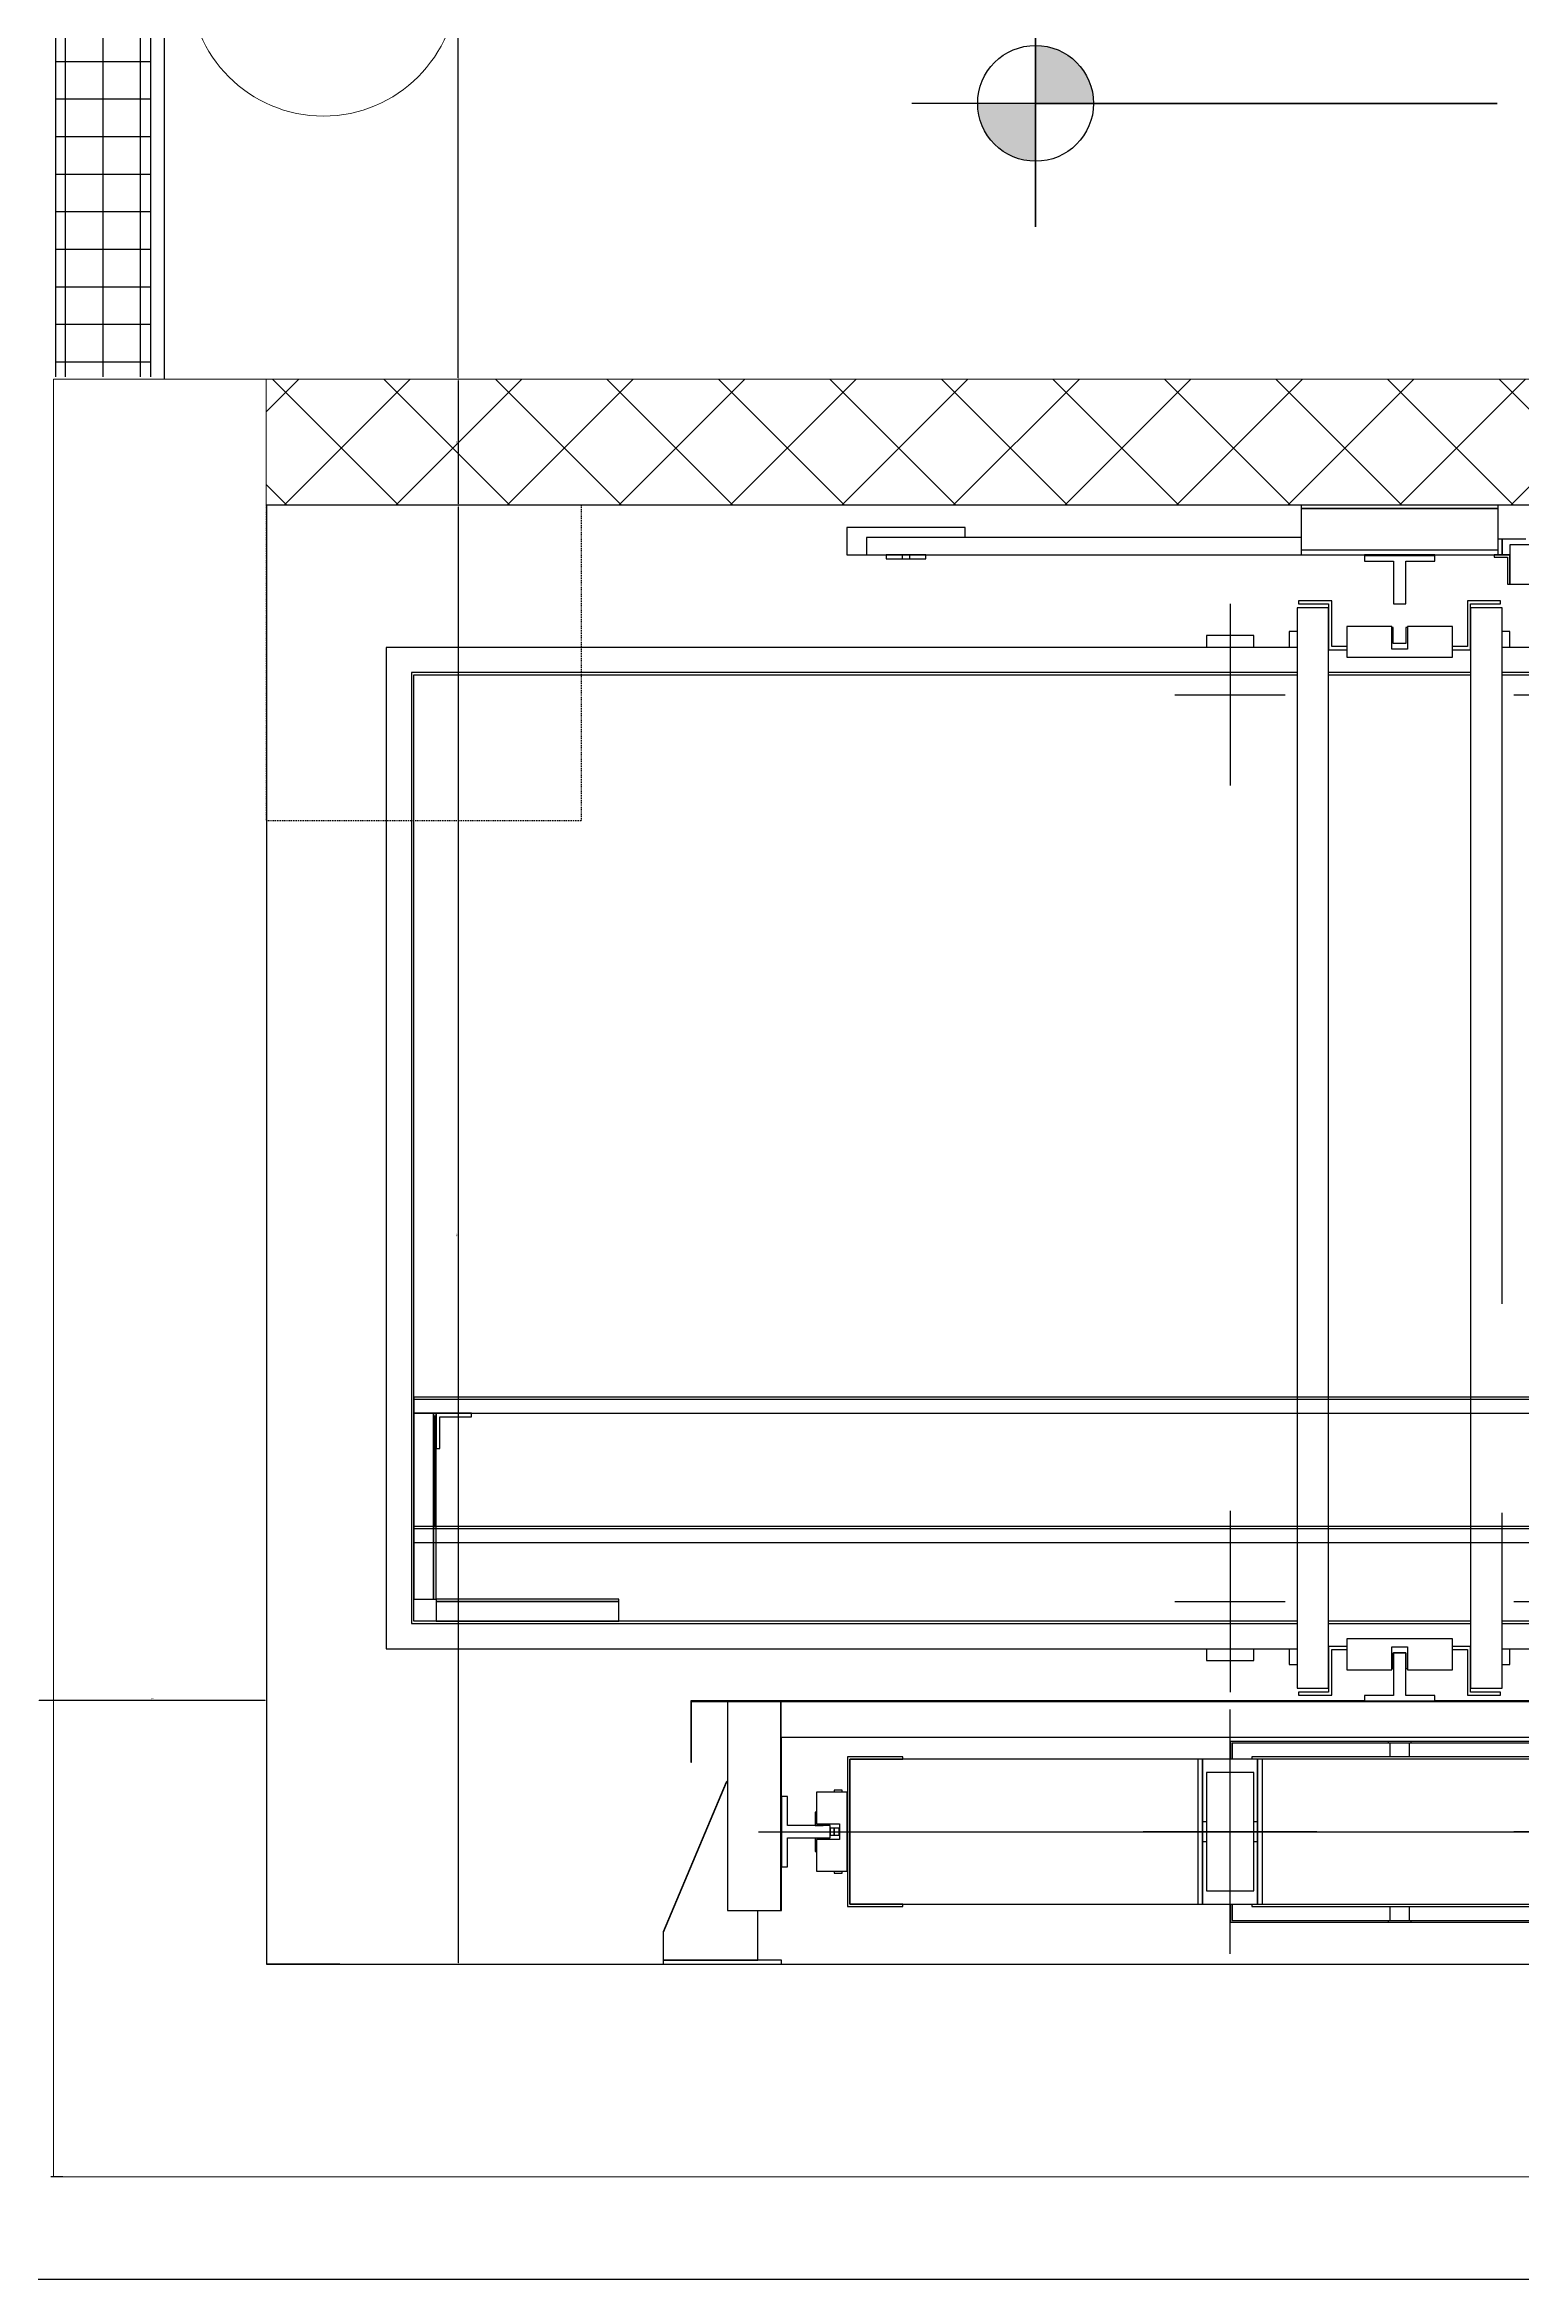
# Model space of a CAD drawing. Header units: millimetres. Extents: x -3782782348 to 131293, y -36553 to 57271.
# Drawn here: x 93024.6 to 93212, y -18460 to -18176.7 of the extents above; entities that cross this region are included whole.
import ezdxf

# ---------------------------------------------------------------- set-up
doc = ezdxf.new("R2010")
doc.units = ezdxf.units.MM
doc.header["$LTSCALE"] = 0.01
doc.linetypes.add('HIDDEN', pattern=[0.375, 0.25, -0.125])
doc.layers.get('Defpoints').update_dxf_attribs({"color": 253})
for name, color, linetype, lineweight in [('EPC RETINI PIANO TERRENO DEFINITIVO', 4, 'Continuous', 0), ('EPC TERRENO DEFINITIVO PILASTRI', 2, 'Continuous', 0), ('MR_MURATURA REI SIMBOLI', 130, 'Continuous', 5)]:
    doc.layers.add(name, color=color, linetype=linetype, lineweight=lineweight)
for name, color, linetype in [('MR_MURATURA REI 90', 255, 'Continuous'), ('X_Ascensori', 8, 'Continuous'), ('X_MURI', 8, 'Continuous'), ('X_Proiezini', 1, 'Continuous'), ('X_quote 1', 253, 'Continuous'), ('X_Quote altimetriche', 5, 'Continuous')]:
    doc.layers.add(name, color=color, linetype=linetype)
doc.styles.get("Standard").update_dxf_attribs({"font": 'arial.ttf'})
doc.dimstyles.get("Standard").update_dxf_attribs({"dimscale": 0, "dimtxt": 0.18, "dimasz": 0.18, "dimexe": 0.18, "dimexo": 0.0625, "dimgap": 0.09, "dimtad": 1, "dimdec": 0, "dimzin": 0, "dimdsep": 46, "dimtxsty": 'Standard', "dimcen": 0.09, "dimclrd": 256, "dimclre": 256, "dimclrt": 5, "dimadec": 0, "dimazin": 0, "dimtfac": 1, "dimtdec": 0, "dimtix": 1, "dimtofl": 0, "dimtmove": 2, "dimatfit": 3, "dimfxl": 1, "dimtolj": 1, "dimtzin": 0, "dimarcsym": 0})

# ---------------------------------------------------------------- blocks, each defined once
blk = doc.blocks.new('*D152')
at = {"layer": 'Defpoints', "color": 0, "transparency": 16777216}
for p in [(93077, -18219.07, 0), (93077, -18235.06, 0), (93083.08, -18235.06, 0)]:
    blk.add_point(p, dxfattribs=at)
at = {"layer": 'X_quote 1', "lineweight": -2, "transparency": 16777216}
blk.add_line((93077, -18219.25, 0), (93077, -18234.88, 0), dxfattribs=at)
at = {"layer": 'X_quote 1', "transparency": 16777216}
for points in [[(93076.97, -18219.25, 0), (93077.03, -18219.25, 0), (93077, -18219.07, 0)], [(93076.97, -18234.88, 0), (93077.03, -18234.88, 0), (93077, -18235.06, 0)]]:
    blk.add_solid(points, dxfattribs=at)
at = {"layer": 'X_quote 1', "color": 5, "transparency": 16777216, "insert": (93076.82, -18227.07, 0), "char_height": 0.18, "attachment_point": 5, "rotation": 90}
blk.add_mtext('\\A1;16', dxfattribs=at)
blk = doc.blocks.new('*D153')
at = {"layer": 'Defpoints', "color": 0, "transparency": 16777216}
for p in [(93083.08, -18235.06, 0), (93077, -18420.07, 0), (93077, -18420.07, 0)]:
    blk.add_point(p, dxfattribs=at)
at = {"layer": 'X_quote 1', "lineweight": -2, "transparency": 16777216}
blk.add_line((93077, -18235.24, 0), (93077, -18419.89, 0), dxfattribs=at)
at = {"layer": 'X_quote 1', "transparency": 16777216}
for points in [[(93076.97, -18235.24, 0), (93077.03, -18235.24, 0), (93077, -18235.06, 0)], [(93076.97, -18419.89, 0), (93077.03, -18419.89, 0), (93077, -18420.07, 0)]]:
    blk.add_solid(points, dxfattribs=at)
at = {"layer": 'X_quote 1', "color": 5, "transparency": 16777216, "insert": (93076.82, -18327.57, 0), "char_height": 0.18, "attachment_point": 5, "rotation": 90}
blk.add_mtext('\\A1;185', dxfattribs=at)
blk = doc.blocks.new('*D154')
at = {"layer": 'Defpoints', "color": 0, "transparency": 16777216}
for p in [(93023.71, -18386.6, 0), (93052.71, -18386.6, 0), (93052.71, -18386.6, 0)]:
    blk.add_point(p, dxfattribs=at)
at = {"layer": 'X_quote 1', "lineweight": -2, "transparency": 16777216}
blk.add_line((93023.89, -18386.6, 0), (93052.53, -18386.6, 0), dxfattribs=at)
at = {"layer": 'X_quote 1', "transparency": 16777216}
for points in [[(93023.89, -18386.57, 0), (93023.89, -18386.63, 0), (93023.71, -18386.6, 0)], [(93052.53, -18386.57, 0), (93052.53, -18386.63, 0), (93052.71, -18386.6, 0)]]:
    blk.add_solid(points, dxfattribs=at)
at = {"layer": 'X_quote 1', "color": 5, "transparency": 16777216, "insert": (93038.21, -18386.42, 0), "char_height": 0.18, "attachment_point": 5}
blk.add_mtext('\\A1;29', dxfattribs=at)
blk = doc.blocks.new('*D363')
at = {"layer": 'Defpoints', "color": 0, "transparency": 16777216}
for p in [(93044.08, -18027.06, 0), (93077, -18027.06, 0), (93092, -18219.07, 0)]:
    blk.add_point(p, dxfattribs=at)
at = {"layer": 'X_quote 1', "lineweight": -2, "transparency": 16777216}
blk.add_line((93077, -18218.89, 0), (93077, -18027.24, 0), dxfattribs=at)
at = {"layer": 'X_quote 1', "transparency": 16777216}
for points in [[(93076.97, -18027.24, 0), (93077.03, -18027.24, 0), (93077, -18027.06, 0)], [(93076.97, -18218.89, 0), (93077.03, -18218.89, 0), (93077, -18219.07, 0)]]:
    blk.add_solid(points, dxfattribs=at)
at = {"layer": 'X_quote 1', "color": 5, "transparency": 16777216, "insert": (93076.82, -18123.07, 0), "char_height": 0.18, "attachment_point": 5, "rotation": 90}
blk.add_mtext('\\A1;192', dxfattribs=at)
blk = doc.blocks.new('A$C758866E1')
at = {"layer": 'X_Ascensori'}
for p, q in [((42460.8, 21577.83, 0), (42460.8, 21577.43, 0)), ((42485.8, 21577.83, 0), (42460.8, 21577.83, 0)), ((42485.8, 21577.43, 0), (42485.8, 21577.83, 0)), ((42403.2, 21575.03, 0), (42403.2, 21571.53, 0)), ((42418.2, 21575.03, 0), (42403.2, 21575.03, 0)), ((42418.2, 21573.73, 0), (42418.2, 21575.03, 0)), ((42460.8, 21577.43, 0), (42460.8, 21572.18, 0)), ((42485.8, 21577.43, 0), (42460.8, 21577.43, 0)), ((42460.8, 21577.43, 0), (42485.8, 21577.43, 0)), ((42485.8, 21572.18, 0), (42485.8, 21577.43, 0)), ((42405.7, 21573.73, 0), (42405.7, 21571.53, 0)), ((42460.8, 21573.73, 0), (42405.7, 21573.73, 0)), ((42460.8, 21572.18, 0), (42460.8, 21571.53, 0)), ((42460.8, 21572.18, 0), (42485.8, 21572.18, 0)), ((42486.3, 21573.53, 0), (42485.8, 21573.53, 0)), ((42485.8, 21571.53, 0), (42485.8, 21572.18, 0)), ((42486.3, 21571.53, 0), (42486.3, 21573.53, 0)), ((42489.3, 21573.53, 0), (42486.3, 21573.53, 0)), ((42486.3, 21573.53, 0), (42486.3, 21571.53, 0)), ((42487.3, 21572.83, 0), (42487.3, 21567.83, 0)), ((42520.3, 21572.83, 0), (42487.3, 21572.83, 0)), ((42403.2, 21571.53, 0), (42405.7, 21571.53, 0)), ((42405.7, 21571.53, 0), (42460.8, 21571.53, 0)), ((42410.2, 21571.53, 0), (42408.2, 21571.53, 0)), ((42408.2, 21571.53, 0), (42408.2, 21571.03, 0)), ((42408.2, 21571.03, 0), (42410.2, 21571.03, 0)), ((42411.2, 21571.53, 0), (42410.2, 21571.53, 0)), ((42410.2, 21571.53, 0), (42410.2, 21571.03, 0)), ((42410.2, 21571.03, 0), (42411.2, 21571.03, 0)), ((42411.2, 21571.03, 0), (42411.2, 21571.53, 0)), ((42413.2, 21571.53, 0), (42411.2, 21571.53, 0)), ((42411.2, 21571.03, 0), (42413.2, 21571.03, 0)), ((42413.2, 21571.03, 0), (42413.2, 21571.53, 0)), ((42460.8, 21571.53, 0), (42485.8, 21571.53, 0)), ((42477.75, 21571.53, 0), (42468.85, 21571.53, 0)), ((42468.85, 21571.53, 0), (42468.85, 21570.74, 0)), ((42468.85, 21571.53, 0), (42468.85, 21571.48, 0)), ((42468.85, 21571.48, 0), (42477.75, 21571.48, 0)), ((42468.85, 21570.74, 0), (42472.51, 21570.74, 0)), ((42472.51, 21570.74, 0), (42472.51, 21565.33, 0)), ((42474.1, 21565.33, 0), (42474.1, 21570.74, 0)), ((42474.1, 21570.74, 0), (42477.75, 21570.74, 0)), ((42477.75, 21570.74, 0), (42477.75, 21571.53, 0)), ((42477.75, 21571.48, 0), (42477.75, 21571.53, 0)), ((42485.3, 21571.53, 0), (42485.3, 21571.23, 0)), ((42487.3, 21571.53, 0), (42485.3, 21571.53, 0)), ((42485.3, 21571.23, 0), (42487, 21571.23, 0)), ((42485.8, 21571.53, 0), (42486.3, 21571.53, 0)), ((42486.3, 21571.53, 0), (42487.3, 21571.53, 0)), ((42487, 21571.23, 0), (42487, 21567.83, 0)), ((42487.3, 21567.83, 0), (42487.3, 21571.53, 0)), ((42487, 21567.83, 0), (42487.3, 21567.83, 0)), ((42487.3, 21567.83, 0), (42520.3, 21567.83, 0)), ((42451.8, 21565.31, 0), (42451.8, 21542.31, 0)), ((42464.3, 21564.81, 0), (42460.3, 21564.81, 0)), ((42460.3, 21564.81, 0), (42460.3, 21427.81, 0)), ((42460.5, 21565.71, 0), (42460.5, 21565.31, 0)), ((42464.7, 21565.71, 0), (42460.5, 21565.71, 0)), ((42460.5, 21565.31, 0), (42464.3, 21565.31, 0)), ((42464.3, 21565.31, 0), (42464.3, 21559.51, 0)), ((42464.3, 21427.81, 0), (42464.3, 21564.81, 0)), ((42464.7, 21559.91, 0), (42464.7, 21565.71, 0)), ((42472.51, 21565.33, 0), (42474.1, 21565.33, 0)), ((42486.1, 21565.71, 0), (42481.9, 21565.71, 0)), ((42481.9, 21565.71, 0), (42481.9, 21559.91, 0)), ((42482.3, 21565.31, 0), (42486.1, 21565.31, 0)), ((42482.3, 21559.51, 0), (42482.3, 21565.31, 0)), ((42486.3, 21564.81, 0), (42482.3, 21564.81, 0)), ((42482.3, 21564.81, 0), (42482.3, 21427.81, 0)), ((42486.1, 21565.31, 0), (42486.1, 21565.71, 0)), ((42486.3, 21476.56, 0), (42486.3, 21564.81, 0)), ((42448.8, 21561.31, 0), (42448.8, 21560.74, 0)), ((42454.8, 21561.31, 0), (42448.8, 21561.31, 0)), ((42448.8, 21560.74, 0), (42448.8, 21559.81, 0)), ((42454.8, 21560.74, 0), (42454.8, 21561.31, 0)), ((42454.8, 21559.81, 0), (42454.8, 21560.74, 0)), ((42459.3, 21561.81, 0), (42459.3, 21559.81, 0)), ((42460.3, 21561.81, 0), (42459.3, 21561.81, 0)), ((42472.3, 21562.46, 0), (42466.6, 21562.46, 0)), ((42466.6, 21562.46, 0), (42466.6, 21558.56, 0)), ((42472.3, 21559.56, 0), (42472.3, 21562.46, 0)), ((42472.5, 21562.31, 0), (42472.3, 21562.31, 0)), ((42472.5, 21560.31, 0), (42472.5, 21562.31, 0)), ((42474.1, 21562.31, 0), (42474.1, 21560.31, 0)), ((42474.3, 21562.31, 0), (42474.1, 21562.31, 0)), ((42480, 21562.46, 0), (42474.3, 21562.46, 0)), ((42474.3, 21562.46, 0), (42474.3, 21559.56, 0)), ((42480, 21558.56, 0), (42480, 21562.46, 0)), ((42487.3, 21561.81, 0), (42486.3, 21561.81, 0)), ((42487.3, 21559.81, 0), (42487.3, 21561.81, 0)), ((42460.3, 21559.81, 0), (42344.8, 21559.81, 0)), ((42344.8, 21559.81, 0), (42344.8, 21432.81, 0)), ((42464.3, 21559.51, 0), (42466.6, 21559.51, 0)), ((42466.6, 21559.91, 0), (42464.7, 21559.91, 0)), ((42466.6, 21558.56, 0), (42480, 21558.56, 0)), ((42474.3, 21559.56, 0), (42472.3, 21559.56, 0)), ((42474.1, 21560.31, 0), (42472.5, 21560.31, 0)), ((42481.9, 21559.91, 0), (42480, 21559.91, 0)), ((42480, 21559.51, 0), (42482.3, 21559.51, 0)), ((42518.3, 21559.81, 0), (42486.3, 21559.81, 0)), ((42460.3, 21556.61, 0), (42348, 21556.61, 0)), ((42348, 21556.61, 0), (42348, 21436.01, 0)), ((42348.3, 21556.31, 0), (42460.3, 21556.31, 0)), ((42348.3, 21436.31, 0), (42348.3, 21556.31, 0)), ((42482.3, 21556.61, 0), (42464.3, 21556.61, 0)), ((42464.3, 21556.31, 0), (42482.3, 21556.31, 0)), ((42578.6, 21556.61, 0), (42486.3, 21556.61, 0)), ((42486.3, 21556.31, 0), (42578.3, 21556.31, 0)), ((42444.8, 21553.81, 0), (42458.8, 21553.81, 0)), ((42487.8, 21553.81, 0), (42501.8, 21553.81, 0)), ((42578.3, 21464.71, 0), (42348.3, 21464.71, 0)), ((42348.3, 21464.71, 0), (42348.3, 21462.71, 0)), ((42578.3, 21464.41, 0), (42348.3, 21464.41, 0)), ((42348.3, 21464.41, 0), (42348.3, 21462.71, 0)), ((42348.3, 21462.71, 0), (42578.3, 21462.71, 0)), ((42348.3, 21462.71, 0), (42578.3, 21462.71, 0)), ((42350.8, 21462.71, 0), (42348.3, 21462.71, 0)), ((42348.3, 21462.71, 0), (42348.3, 21439.11, 0)), ((42351.1, 21462.71, 0), (42350.8, 21462.71, 0)), ((42350.8, 21462.71, 0), (42350.8, 21439.11, 0)), ((42350.8, 21439.11, 0), (42350.8, 21462.71, 0)), ((42351.1, 21462.31, 0), (42350.9, 21462.31, 0)), ((42350.9, 21462.31, 0), (42350.9, 21448.31, 0)), ((42351.1, 21439.11, 0), (42351.1, 21462.71, 0)), ((42351.1, 21462.71, 0), (42351.1, 21458.21, 0)), ((42355.6, 21462.71, 0), (42351.1, 21462.71, 0)), ((42351.1, 21448.31, 0), (42351.1, 21462.31, 0)), ((42351.6, 21458.21, 0), (42351.6, 21462.21, 0)), ((42351.6, 21462.21, 0), (42355.6, 21462.21, 0)), ((42355.6, 21462.21, 0), (42355.6, 21462.71, 0)), ((42351.1, 21458.21, 0), (42351.6, 21458.21, 0)), ((42451.8, 21450.31, 0), (42451.8, 21427.31, 0)), ((42486.3, 21427.81, 0), (42486.3, 21450.06, 0)), ((42578.3, 21448.31, 0), (42348.3, 21448.31, 0)), ((42348.3, 21448.31, 0), (42348.3, 21446.31, 0)), ((42578.3, 21448.01, 0), (42348.3, 21448.01, 0)), ((42348.3, 21448.01, 0), (42348.3, 21446.31, 0)), ((42350.9, 21448.31, 0), (42351.1, 21448.31, 0)), ((42348.3, 21446.31, 0), (42578.3, 21446.31, 0)), ((42348.3, 21446.31, 0), (42578.3, 21446.31, 0)), ((42348.3, 21439.11, 0), (42350.8, 21439.11, 0)), ((42350.8, 21439.11, 0), (42351.1, 21439.11, 0)), ((42374.3, 21439.11, 0), (42351.1, 21439.11, 0)), ((42351.1, 21439.11, 0), (42351.1, 21438.81, 0)), ((42351.1, 21438.81, 0), (42374.3, 21438.81, 0)), ((42374.3, 21438.81, 0), (42351.1, 21438.81, 0)), ((42351.1, 21438.81, 0), (42351.1, 21436.31, 0)), ((42374.3, 21438.81, 0), (42374.3, 21439.11, 0)), ((42374.3, 21436.31, 0), (42374.3, 21438.81, 0)), ((42444.8, 21438.81, 0), (42458.8, 21438.81, 0)), ((42487.8, 21438.81, 0), (42501.8, 21438.81, 0)), ((42348, 21436.01, 0), (42460.3, 21436.01, 0)), ((42460.3, 21436.31, 0), (42348.3, 21436.31, 0)), ((42351.1, 21436.31, 0), (42374.3, 21436.31, 0)), ((42482.3, 21436.31, 0), (42464.3, 21436.31, 0)), ((42464.3, 21436.01, 0), (42482.3, 21436.01, 0)), ((42578.6, 21436.31, 0), (42486.3, 21436.31, 0)), ((42486.3, 21436.01, 0), (42578.6, 21436.01, 0)), ((42464.3, 21433.11, 0), (42464.3, 21427.31, 0)), ((42466.6, 21433.11, 0), (42464.3, 21433.11, 0)), ((42466.6, 21434.06, 0), (42466.6, 21430.16, 0)), ((42480, 21434.06, 0), (42466.6, 21434.06, 0)), ((42472.3, 21430.16, 0), (42472.3, 21433.06, 0)), ((42472.3, 21433.06, 0), (42474.3, 21433.06, 0)), ((42474.3, 21433.06, 0), (42474.3, 21430.16, 0)), ((42480, 21430.16, 0), (42480, 21434.06, 0)), ((42482.3, 21433.11, 0), (42480, 21433.11, 0)), ((42482.3, 21427.31, 0), (42482.3, 21433.11, 0)), ((42344.8, 21432.81, 0), (42460.3, 21432.81, 0)), ((42448.8, 21432.81, 0), (42448.8, 21431.88, 0)), ((42448.8, 21431.88, 0), (42448.8, 21431.31, 0)), ((42448.8, 21431.31, 0), (42454.8, 21431.31, 0)), ((42454.8, 21431.88, 0), (42454.8, 21432.81, 0)), ((42454.8, 21431.31, 0), (42454.8, 21431.88, 0)), ((42459.3, 21432.81, 0), (42459.3, 21430.81, 0)), ((42459.3, 21430.81, 0), (42460.3, 21430.81, 0)), ((42464.7, 21426.91, 0), (42464.7, 21432.71, 0)), ((42464.7, 21432.71, 0), (42466.6, 21432.71, 0)), ((42466.6, 21430.16, 0), (42472.3, 21430.16, 0)), ((42472.3, 21430.31, 0), (42472.5, 21430.31, 0)), ((42472.5, 21432.31, 0), (42474.1, 21432.31, 0)), ((42472.5, 21430.31, 0), (42472.5, 21432.31, 0)), ((42474.1, 21432.31, 0), (42472.51, 21432.31, 0)), ((42472.51, 21432.31, 0), (42472.51, 21426.9, 0)), ((42474.1, 21426.9, 0), (42474.1, 21432.31, 0)), ((42474.1, 21432.31, 0), (42474.1, 21430.31, 0)), ((42474.1, 21430.31, 0), (42474.3, 21430.31, 0)), ((42474.3, 21430.16, 0), (42480, 21430.16, 0)), ((42480, 21432.71, 0), (42481.9, 21432.71, 0)), ((42481.9, 21432.71, 0), (42481.9, 21426.91, 0)), ((42486.3, 21432.81, 0), (42584.8, 21432.81, 0)), ((42486.3, 21430.81, 0), (42487.3, 21430.81, 0)), ((42487.3, 21430.81, 0), (42487.3, 21432.81, 0)), ((42460.3, 21427.81, 0), (42464.3, 21427.81, 0)), ((42464.3, 21427.31, 0), (42460.5, 21427.31, 0)), ((42460.5, 21427.31, 0), (42460.5, 21426.91, 0)), ((42482.3, 21427.81, 0), (42486.3, 21427.81, 0)), ((42486.1, 21427.31, 0), (42482.3, 21427.31, 0)), ((42486.1, 21426.91, 0), (42486.1, 21427.31, 0)), ((42383.4, 21426.21, 0), (42383.4, 21418.41, 0)), ((42468.85, 21426.21, 0), (42383.4, 21426.21, 0)), ((42383.5, 21418.41, 0), (42383.5, 21426.11, 0)), ((42383.5, 21426.11, 0), (42468.85, 21426.11, 0)), ((42394.85, 21426.11, 0), (42388.05, 21426.11, 0)), ((42388.05, 21426.11, 0), (42388.05, 21399.61, 0)), ((42394.85, 21426.11, 0), (42394.85, 21421.61, 0)), ((42551.75, 21426.11, 0), (42394.85, 21426.11, 0)), ((42394.85, 21399.61, 0), (42394.85, 21426.11, 0)), ((42451.8, 21394.11, 0), (42451.8, 21425.11, 0)), ((42460.5, 21426.91, 0), (42464.7, 21426.91, 0)), ((42472.51, 21426.9, 0), (42468.85, 21426.9, 0)), ((42468.85, 21426.9, 0), (42468.85, 21426.11, 0)), ((42468.85, 21426.11, 0), (42468.85, 21426.21, 0)), ((42477.75, 21426.16, 0), (42468.85, 21426.16, 0)), ((42468.85, 21426.16, 0), (42468.85, 21426.11, 0)), ((42468.85, 21426.11, 0), (42477.75, 21426.11, 0)), ((42477.75, 21426.9, 0), (42474.1, 21426.9, 0)), ((42477.75, 21426.11, 0), (42477.75, 21426.9, 0)), ((42563.2, 21426.21, 0), (42477.75, 21426.21, 0)), ((42477.75, 21426.21, 0), (42477.75, 21426.11, 0)), ((42477.75, 21426.11, 0), (42477.75, 21426.16, 0)), ((42477.75, 21426.11, 0), (42563.1, 21426.11, 0)), ((42481.9, 21426.91, 0), (42486.1, 21426.91, 0)), ((42394.85, 21421.61, 0), (42551.75, 21421.61, 0)), ((42394.9, 21414.06, 0), (42394.9, 21421.61, 0)), ((42410.3, 21419.11, 0), (42403.3, 21419.11, 0)), ((42403.3, 21419.11, 0), (42403.3, 21400.11, 0)), ((42403.6, 21418.81, 0), (42410.3, 21418.81, 0)), ((42403.6, 21400.41, 0), (42403.6, 21418.81, 0)), ((42403.6, 21418.81, 0), (42403.6, 21400.41, 0)), ((42447.7, 21418.81, 0), (42403.6, 21418.81, 0)), ((42410.3, 21418.81, 0), (42410.3, 21419.11, 0)), ((42448.3, 21418.81, 0), (42447.7, 21418.81, 0)), ((42447.7, 21418.81, 0), (42447.7, 21400.41, 0)), ((42455.3, 21418.81, 0), (42448.3, 21418.81, 0)), ((42448.3, 21418.81, 0), (42448.3, 21410.86, 0)), ((42448.3, 21400.41, 0), (42448.3, 21418.81, 0)), ((42451.85, 21421.06, 0), (42451.85, 21418.81, 0)), ((42474.75, 21421.06, 0), (42451.85, 21421.06, 0)), ((42452.05, 21420.86, 0), (42452.05, 21418.81, 0)), ((42474.55, 21420.86, 0), (42452.05, 21420.86, 0)), ((42454.55, 21419.11, 0), (42454.55, 21418.81, 0)), ((42492.05, 21419.11, 0), (42454.55, 21419.11, 0)), ((42455.9, 21418.81, 0), (42455.3, 21418.81, 0)), ((42455.3, 21418.81, 0), (42455.3, 21400.41, 0)), ((42455.3, 21410.86, 0), (42455.3, 21418.81, 0)), ((42490.7, 21418.81, 0), (42455.9, 21418.81, 0)), ((42455.9, 21400.41, 0), (42455.9, 21418.81, 0)), ((42471.85, 21421.06, 0), (42471.85, 21420.86, 0)), ((42494.75, 21421.06, 0), (42471.85, 21421.06, 0)), ((42472.05, 21420.86, 0), (42472.05, 21419.11, 0)), ((42494.55, 21420.86, 0), (42472.05, 21420.86, 0)), ((42474.55, 21419.11, 0), (42474.55, 21420.86, 0)), ((42474.75, 21420.86, 0), (42474.75, 21421.06, 0)), ((42383.4, 21418.41, 0), (42383.5, 21418.41, 0)), ((42388.05, 21416.06, 0), (42387.9, 21415.91, 0)), ((42454.8, 21417.11, 0), (42448.8, 21417.11, 0)), ((42448.8, 21417.11, 0), (42448.8, 21416.54, 0)), ((42448.8, 21416.54, 0), (42448.8, 21414.91, 0)), ((42454.8, 21416.54, 0), (42454.8, 21417.11, 0)), ((42454.8, 21414.91, 0), (42454.8, 21416.54, 0)), ((42387.9, 21415.91, 0), (42379.9, 21396.91, 0)), ((42387.9, 21415.81, 0), (42379.9, 21396.81, 0)), ((42388.05, 21415.96, 0), (42387.9, 21415.81, 0)), ((42394.85, 21414.06, 0), (42394.85, 21405.16, 0)), ((42394.95, 21414.06, 0), (42394.85, 21414.06, 0)), ((42395.69, 21414.06, 0), (42394.9, 21414.06, 0)), ((42394.9, 21414.06, 0), (42394.9, 21405.16, 0)), ((42394.95, 21405.16, 0), (42394.95, 21414.06, 0)), ((42395.69, 21410.41, 0), (42395.69, 21414.06, 0)), ((42399.35, 21414.61, 0), (42399.35, 21410.61, 0)), ((42403.25, 21414.61, 0), (42399.35, 21414.61, 0)), ((42402.6, 21414.86, 0), (42401.6, 21414.86, 0)), ((42401.6, 21414.86, 0), (42401.6, 21414.61, 0)), ((42402.6, 21414.61, 0), (42402.6, 21414.86, 0)), ((42403.25, 21404.61, 0), (42403.25, 21414.61, 0)), ((42448.8, 21414.91, 0), (42448.8, 21412.48, 0)), ((42454.8, 21412.48, 0), (42454.8, 21414.91, 0)), ((42401.1, 21410.41, 0), (42395.69, 21410.41, 0)), ((42399.2, 21412.11, 0), (42399.2, 21410.41, 0)), ((42399.35, 21412.11, 0), (42399.2, 21412.11, 0)), ((42399.2, 21410.41, 0), (42400.2, 21410.41, 0)), ((42399.35, 21410.61, 0), (42402.25, 21410.61, 0)), ((42400.2, 21410.61, 0), (42400.2, 21410.41, 0)), ((42401.1, 21408.82, 0), (42401.1, 21410.41, 0)), ((42402.25, 21410.61, 0), (42402.25, 21408.61, 0)), ((42448.8, 21410.86, 0), (42448.3, 21410.86, 0)), ((42448.3, 21410.86, 0), (42448.3, 21410.77, 0)), ((42448.3, 21410.77, 0), (42448.3, 21410.5, 0)), ((42448.3, 21410.5, 0), (42448.3, 21410.09, 0)), ((42448.8, 21412.48, 0), (42448.8, 21409.61, 0)), ((42454.8, 21409.61, 0), (42454.8, 21412.48, 0)), ((42455.3, 21410.86, 0), (42454.8, 21410.86, 0)), ((42455.3, 21410.77, 0), (42455.3, 21410.86, 0)), ((42455.3, 21410.5, 0), (42455.3, 21410.77, 0)), ((42455.3, 21410.09, 0), (42455.3, 21410.5, 0)), ((42392, 21409.61, 0), (42554.6, 21409.61, 0)), ((42395.69, 21408.82, 0), (42401.1, 21408.82, 0)), ((42395.69, 21405.16, 0), (42395.69, 21408.82, 0)), ((42399.2, 21408.81, 0), (42399.2, 21407.11, 0)), ((42400.2, 21408.81, 0), (42399.2, 21408.81, 0)), ((42399.35, 21408.61, 0), (42399.35, 21404.61, 0)), ((42402.25, 21408.61, 0), (42399.35, 21408.61, 0)), ((42400.2, 21408.82, 0), (42400.2, 21408.61, 0)), ((42401.1, 21410.11, 0), (42402.2, 21410.11, 0)), ((42401.1, 21410.11, 0), (42401.1, 21409.11, 0)), ((42402.2, 21409.11, 0), (42401.1, 21409.11, 0)), ((42401.6, 21409.11, 0), (42401.6, 21410.11, 0)), ((42401.6, 21410.11, 0), (42401.6, 21409.11, 0)), ((42402.2, 21410.11, 0), (42402.2, 21409.11, 0)), ((42462.8, 21409.61, 0), (42440.8, 21409.61, 0)), ((42448.3, 21410.09, 0), (42448.3, 21409.61, 0)), ((42448.3, 21409.61, 0), (42448.3, 21409.13, 0)), ((42448.3, 21409.13, 0), (42448.3, 21408.73, 0)), ((42448.3, 21408.73, 0), (42448.3, 21408.46, 0)), ((42448.3, 21408.46, 0), (42448.3, 21408.36, 0)), ((42448.3, 21408.36, 0), (42448.8, 21408.36, 0)), ((42448.3, 21408.36, 0), (42448.3, 21400.41, 0)), ((42448.8, 21409.61, 0), (42448.8, 21406.74, 0)), ((42454.8, 21406.74, 0), (42454.8, 21409.61, 0)), ((42454.8, 21408.36, 0), (42455.3, 21408.36, 0)), ((42455.3, 21409.61, 0), (42455.3, 21410.09, 0)), ((42455.3, 21409.13, 0), (42455.3, 21409.61, 0)), ((42455.3, 21408.73, 0), (42455.3, 21409.13, 0)), ((42455.3, 21408.46, 0), (42455.3, 21408.73, 0)), ((42455.3, 21408.36, 0), (42455.3, 21408.46, 0)), ((42455.3, 21400.41, 0), (42455.3, 21408.36, 0)), ((42501.8, 21409.61, 0), (42487.8, 21409.61, 0)), ((42394.85, 21405.16, 0), (42394.95, 21405.16, 0)), ((42394.9, 21405.16, 0), (42395.69, 21405.16, 0)), ((42394.9, 21399.61, 0), (42394.9, 21405.16, 0)), ((42399.2, 21407.11, 0), (42399.35, 21407.11, 0)), ((42448.8, 21406.74, 0), (42448.8, 21404.31, 0)), ((42454.8, 21404.31, 0), (42454.8, 21406.74, 0)), ((42399.35, 21404.61, 0), (42403.25, 21404.61, 0)), ((42401.6, 21404.61, 0), (42401.6, 21404.36, 0)), ((42401.6, 21404.36, 0), (42402.6, 21404.36, 0)), ((42402.6, 21404.36, 0), (42402.6, 21404.61, 0)), ((42448.8, 21404.31, 0), (42448.8, 21402.68, 0)), ((42448.8, 21402.68, 0), (42448.8, 21402.11, 0)), ((42448.8, 21402.11, 0), (42454.8, 21402.11, 0)), ((42454.8, 21402.68, 0), (42454.8, 21404.31, 0)), ((42454.8, 21402.11, 0), (42454.8, 21402.68, 0)), ((42388.05, 21399.61, 0), (42394.85, 21399.61, 0)), ((42391.9, 21393.31, 0), (42391.9, 21399.61, 0)), ((42394.85, 21399.61, 0), (42394.9, 21399.61, 0)), ((42403.3, 21400.11, 0), (42410.3, 21400.11, 0)), ((42410.3, 21400.41, 0), (42403.6, 21400.41, 0)), ((42403.6, 21400.41, 0), (42447.7, 21400.41, 0)), ((42410.3, 21400.11, 0), (42410.3, 21400.41, 0)), ((42447.7, 21400.41, 0), (42448.3, 21400.41, 0)), ((42448.3, 21400.41, 0), (42455.3, 21400.41, 0)), ((42451.85, 21400.41, 0), (42451.85, 21398.16, 0)), ((42452.05, 21400.41, 0), (42452.05, 21398.36, 0)), ((42454.55, 21400.41, 0), (42454.55, 21400.11, 0)), ((42454.55, 21400.11, 0), (42492.05, 21400.11, 0)), ((42455.3, 21400.41, 0), (42455.9, 21400.41, 0)), ((42455.9, 21400.41, 0), (42490.7, 21400.41, 0)), ((42472.05, 21400.11, 0), (42472.05, 21398.36, 0)), ((42474.55, 21398.36, 0), (42474.55, 21400.11, 0)), ((42379.9, 21396.91, 0), (42379.9, 21396.81, 0)), ((42379.9, 21396.81, 0), (42379.9, 21393.31, 0)), ((42451.85, 21398.16, 0), (42474.75, 21398.16, 0)), ((42452.05, 21398.36, 0), (42474.55, 21398.36, 0)), ((42471.85, 21398.36, 0), (42471.85, 21398.16, 0)), ((42471.85, 21398.16, 0), (42494.75, 21398.16, 0)), ((42472.05, 21398.36, 0), (42494.55, 21398.36, 0)), ((42474.75, 21398.16, 0), (42474.75, 21398.36, 0)), ((42379.9, 21393.31, 0), (42391.9, 21393.31, 0)), ((42394.9, 21393.31, 0), (42379.9, 21393.31, 0)), ((42379.9, 21393.31, 0), (42379.9, 21392.81, 0)), ((42394.9, 21392.81, 0), (42394.9, 21393.31, 0)), ((42379.9, 21392.81, 0), (42394.9, 21392.81, 0))]:
    blk.add_line(p, q, dxfattribs=at)
blk = doc.blocks.new('quota altim')
at = {"layer": 'X_Quote altimetriche', "ltscale": 4}
h = blk.add_hatch(color=256, dxfattribs=at)
h.paths.add_polyline_path([(0, 18.74), (0, 0), (18.74, 0, 0.414214)])
h.paths.add_polyline_path([(0, 0), (-18.74, 0, 0.414214), (0, -18.74)])
blk.add_lwpolyline([(0, 0), (0, 40), (0, 40), (0, -40), (0, -40), (0, 0), (40, 0), (149.32, 0), (0, 0), (-40, 0), (-40, 0)], dxfattribs=at)
blk.add_circle((0, 0), 18.74, dxfattribs=at)

msp = doc.modelspace()

# ---------------------------------------------------------------- hatches: boundary and pattern name
at = {"layer": 'EPC RETINI PIANO TERRENO DEFINITIVO'}
h = msp.add_hatch(dxfattribs=at)
h.set_pattern_fill('_USER', color=256, scale=10, angle=45, style=0, double=1, pattern_type=0)
h.set_pattern_definition([(45, (96724.996, -16955.019), (-7.071068, 7.071068), []), (135, (96724.996, -16955.019), (-7.071068, -7.071068), [])])
h.paths.add_polyline_path([(93052.65, -18219.06), (93052.65, -18235.04), (93329.71, -18235.04), (93329.71, -18219.06)])
at = {"layer": 'MR_MURATURA REI 90'}
h = msp.add_hatch(dxfattribs=at)
h.set_pattern_fill('NET', color=256, scale=1.5, angle=90, style=0)
h.set_pattern_definition([(90, (123273.846, -13811.5546), (-4.7625, 3e-16), []), (180, (123273.846, -13811.5546), (-6e-16, -4.7625), [])])
h.paths.add_polyline_path([(93038, -18012.53), (93026, -18012.53), (93026, -18218.78), (93038, -18218.78)])

# ---------------------------------------------------------------- linework, layer by layer
at = {"layer": 'EPC TERRENO DEFINITIVO PILASTRI'}
for p, q in [((93025.7, -18219.07, 0), (93025.7, -18447.06, 0)), ((93052.71, -18219.07, 0), (93025.71, -18219.07, 0)), ((93052.71, -18235.04, 0), (93052.71, -18420.07, 0)), ((93092, -18420.07, 0), (93329.77, -18420.07, 0)), ((93025.7, -18447.06, 0), (93329.77, -18447.06, 0))]:
    msp.add_line(p, q, dxfattribs=at)
at = {"layer": 'EPC TERRENO DEFINITIVO PILASTRI', "elevation": 0}
msp.add_lwpolyline([(93052.65, -18219.06), (93329.71, -18219.06), (93329.71, -18235.04), (93052.65, -18235.04)], close=True, dxfattribs=at)
at = {"layer": 'MR_MURATURA REI 90', "elevation": 0}
for points in [[(93026, -18012.53), (93026, -18012.53), (93038, -18012.53), (93038, -18218.78)], [(93026, -18218.77), (93026, -18012.53)]]:
    msp.add_lwpolyline(points, dxfattribs=at)
at = {"layer": 'MR_MURATURA REI SIMBOLI'}
msp.add_circle((93059.92, -18168.73, 0), 16.97, dxfattribs=at)
at = {"layer": 'X_MURI', "ltscale": 30, "elevation": 0}
for points in [[(93039.71, -18027.06), (93039.71, -18219.07)], [(93007.71, -18447.05), (93007.71, -18460.04), (93464.78, -18460.04), (93464.78, -18427.06)]]:
    msp.add_lwpolyline(points, dxfattribs=at)
at = {"layer": 'X_MURI', "elevation": 0}
msp.add_lwpolyline([(93329.77, -18235.06), (93052.71, -18235.06), (93052.71, -18420.07), (93329.71, -18420.07)], dxfattribs=at)
at = {"layer": 'X_Proiezini', "linetype": 'HIDDEN', "ltscale": 50, "elevation": 0}
msp.add_lwpolyline([(93052.65, -18275.04), (93092.65, -18275.04), (93092.65, -18235.04), (93052.65, -18235.04)], close=True, dxfattribs=at)
at = {"layer": 'X_quote 1'}
for p, q in [((93062, -18420.07, 0), (93052.71, -18420.07, 0)), ((93026.87, -18447.06, 0), (93025.37, -18447.06, 0))]:
    msp.add_line(p, q, dxfattribs=at)

# ---------------------------------------------------------------- block references
at = {"layer": 'X_Ascensori', "color": 1}
msp.add_blockref('A$C758866E1', (50723.1, -39812.89, 0), dxfattribs=at)
at = {"layer": 'X_Quote altimetriche', "xscale": 0.3919999999943684, "yscale": 0.3919999999943684, "zscale": 0.3919999999943684}
msp.add_blockref('quota altim', (93150.24, -18184.09, 0), dxfattribs=at)

# ---------------------------------------------------------------- dimensions: what is measured, and where the dimension line sits
at = {"layer": 'X_quote 1'}
for base, p1, p2, picture, middle in [((93077, -18027.06, 0), (93092, -18219.07, 0), (93044.08, -18027.06, 0), '*D363', (93076.82, -18123.07, 0)), ((93077, -18235.06, 0), (93077, -18219.07, 0), (93083.08, -18235.06, 0), '*D152', (93076.82, -18227.07, 0)), ((93077, -18420.07, 0), (93083.08, -18235.06, 0), (93077, -18420.07, 0), '*D153', (93076.82, -18327.57, 0))]:
    dim = msp.add_linear_dim(base=base, p1=p1, p2=p2, angle=90, dimstyle='Standard', override={"dimscale": 1, "dimse1": 1, "dimse2": 1}, dxfattribs=at)
    dim.commit()
    dim.dimension.update_dxf_attribs({"geometry": picture, "text_midpoint": middle})
dim = msp.add_linear_dim(base=(93052.71, -18386.6, 0), p1=(93023.71, -18386.6, 0), p2=(93052.71, -18386.6, 0), dimstyle='Standard', override={"dimscale": 1, "dimse1": 1, "dimse2": 1}, dxfattribs=at)
dim.commit()
dim.dimension.update_dxf_attribs({"geometry": '*D154', "text_midpoint": (93038.21, -18386.42, 0)})

doc.saveas('drawing.dxf')
